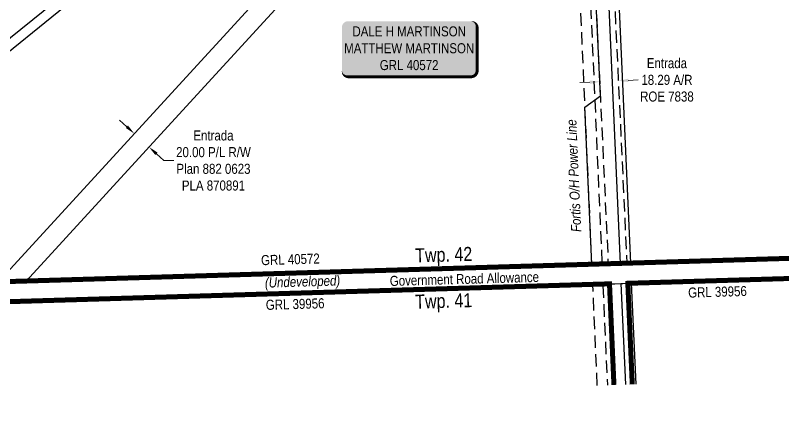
# Model space of a CAD drawing. Extents: x 632269 to 650517, y 5825252 to 5832959.
# Drawn here: x 645466 to 646233, y 5827747 to 5828141 of the extents above; entities that cross this region are included whole.
import ezdxf

# ---------------------------------------------------------------- set-up
doc = ezdxf.new("R2010")
doc.units = 0
doc.header["$LTSCALE"] = 5
doc.header["$PDMODE"] = 35
doc.header["$PDSIZE"] = 10
for name, pattern in [('CENTERLINEX3', [5, 2.5, -1, 0.5, -1]), ('foc-ACCESSROAD', [3.75, 2.5, -1.25]), ('foc-FLOWLINE', [3.75, 2.5, -1.25])]:
    doc.linetypes.add(name, pattern=pattern)
doc.layers.get('Defpoints').update_dxf_attribs({"color": 9})
for name, color, linetype in [('AS-OWNER', 7, 'Continuous'), ('AS-POWER', 104, 'foc-POWER'), ('AS-POWER-T', 104, 'Continuous'), ('D-TXT', 6, 'Continuous'), ('F-AR', 190, 'foc-ACCESSROAD'), ('F-FLOWLINE', 190, 'foc-FLOWLINE'), ('F-RW', 190, 'Continuous'), ('L-ROAD-T', 7, 'Continuous'), ('L-SEC', 7, 'Continuous')]:
    doc.layers.add(name, color=color, linetype=linetype)
doc.layers.add('AS-TRAPPER BOUNDARY', color=7, linetype='CENTERLINEX3', true_color=0xb85c00, transparency=0.6)
doc.layers.add('AS-TRAPPER-T', color=7, linetype='Continuous', true_color=0xc26100)
doc.layers.add('F-RW-T', color=190, linetype='Continuous', lineweight=9)
doc.layers.add('T-TEXT', color=48, linetype='Continuous', lineweight=18)
doc.styles.add('80', font='ARIALN.TTF', dxfattribs={"height": 10})
doc.styles.add('80CG', font='ARIALN.TTF', dxfattribs={"height": 10})
doc.styles.add('80L', font='ARIALN.TTF', dxfattribs={"height": 10})
doc.styles.add('80LS', font='ARIALNI.TTF', dxfattribs={"height": 10})
doc.styles.add('foc-LtypeFont', font='ARIALN.TTF', dxfattribs={"height": 7.35})
doc.linetypes.add('foc-POWER', pattern='A,6,-1,["P",foc-LtypeFont,S=0.2,R=0,X=-0.625,Y=-0.75],-1.24,4', length=12.24)
doc.dimstyles.new('Compass 5 000', dxfattribs={"dimscale": 5, "dimtxt": 9, "dimasz": 2, "dimexe": 0.2, "dimexo": 0.0625, "dimgap": 0.5, "dimtad": 0, "dimtih": 1, "dimtoh": 1, "dimzin": 0, "dimdsep": 46, "dimtxsty": '80CG', "dimcen": 0.1, "dimse1": 1, "dimse2": 1, "dimclrd": 256, "dimclrt": 256, "dimaunit": 1, "dimadec": 4, "dimazin": 0, "dimtfac": 0.06, "dimtofl": 0, "dimtmove": 0, "dimatfit": 1, "dimfxl": 0.2, "dimtolj": 1, "dimtzin": 0, "dimlwd": -1, "dimarcsym": 0})

# ---------------------------------------------------------------- blocks, each defined once
blk = doc.blocks.new('*D682')
at = {"layer": 'Defpoints', "color": 0, "transparency": 16777216}
for p in [(645587.86, 5828026.6), (645599.35, 5828009.54), (645602.61, 5828013.1)]:
    blk.add_point(p, dxfattribs=at)
at = {"layer": 'F-RW-T', "transparency": 16777216}
for p, q in [((645577.23, 5828029.79), (645569.85, 5828036.55)), ((645606.73, 5828002.79), (645614.1, 5827996.04)), ((645614.1, 5827996.04), (645624.1, 5827996.04))]:
    blk.add_line(p, q, dxfattribs=at)
for points in [[(645578.35, 5828031.02), (645576.1, 5828028.56), (645584.6, 5828023.04)], [(645607.85, 5828004.02), (645605.6, 5828001.56), (645599.35, 5828009.54)]]:
    blk.add_solid(points, dxfattribs=at)
at = {"layer": 'F-RW-T', "transparency": 16777216, "insert": (645663.64, 5827996.04), "char_height": 10, "attachment_point": 5, "style": '80CG'}
blk.add_mtext('\\A1;Entrada\\P20.00 P/L R/W\\PPlan 882 0623\\PPLA 870891', dxfattribs=at)
blk = doc.blocks.new('*D712')
at = {"layer": 'Defpoints', "color": 0, "transparency": 16777216}
for p in [(646049.44, 5828073.75), (646067.67, 5828075.69), (646067.72, 5828074.61)]:
    blk.add_point(p, dxfattribs=at)
at = {"layer": 'F-RW-T', "transparency": 16777216}
for p, q in [((646039.4, 5828074.36), (646029.41, 5828073.89)), ((646077.66, 5828076.16), (646087.65, 5828076.63))]:
    blk.add_line(p, q, dxfattribs=at)
for points in [[(646039.32, 5828076.03), (646039.48, 5828072.7), (646049.39, 5828074.83)], [(646077.58, 5828077.82), (646077.74, 5828074.49), (646067.67, 5828075.69)]]:
    blk.add_solid(points, dxfattribs=at)
at = {"layer": 'F-RW-T', "transparency": 16777216, "insert": (646116.2, 5828076.63), "char_height": 10, "attachment_point": 5, "style": '80CG'}
blk.add_mtext('\\A1;Entrada\\P18.29 A/R\\PROE 7838', dxfattribs=at)
blk = doc.blocks.new('*U831')
h = blk.add_hatch(color=59)
edge = h.paths.add_edge_path()
edge.add_line((-61.5, -28.5), (61.5, -28.5))
edge.add_arc((61.5, -22.5), 6, 270, 360)
edge.add_line((67.5, -22.5), (67.5, 21))
edge.add_arc((61.5, 21), 6, 0, 90)
edge.add_line((61.5, 27), (-61.5, 27))
edge.add_arc((-61.5, 21), 6, 90, 180)
edge.add_line((-67.5, 21), (-67.5, -22.5))
edge.add_arc((-61.5, -22.5), 6, 180, 270)
at = {"color": 1, "flags": 128}
blk.add_lwpolyline([(-61.5, -28.5, 3, 3, 0), (61.5, -28.5, 3, 3, 0.414214), (67.5, -22.5, 3, 3, 0), (67.5, 21, 3, 0, 0.414214), (61.5, 27, 0, 0, 0), (-61.5, 27, 0, 0, 0.414214), (-67.5, 21, 0, 0, 0), (-67.5, -22.5, 0, 3, 0.414214)], format="xyseb", close=True, dxfattribs=at)
blk.add_lwpolyline([(-23.59, -2.98, 0, 7.5, 0), (0, 0, 0, 0, 0)], format="xyseb", dxfattribs=at)
at = {"color": 1, "style": '80'}
blk.add_attdef('ENTER_TEXT_001', (-37.03, -4.99), '', height=10, dxfattribs=at)

msp = doc.modelspace()

# ---------------------------------------------------------------- linework, layer by layer
at = {"layer": 'AS-POWER', "flags": 128}
for points in [[(646034.436, 5828049.458), (646050.06, 5828060.604), (646034.08, 5828400.965), (646005.561, 5828449.919), (645968.98, 5828522.016)], [(646041.342, 5827892.432), (646034.436, 5828049.458)]]:
    msp.add_lwpolyline(points, dxfattribs=at)
at = {"layer": 'AS-TRAPPER BOUNDARY', "const_width": 4.998, "flags": 128}
msp.add_lwpolyline([(646081.613, 5827772.358), (646077.17, 5827873.379), (646260.117, 5827878.828), (646263.091, 5827777.148)], dxfattribs=at)
at = {"layer": 'F-AR', "flags": 128}
msp.add_lwpolyline([(646052.114, 5828407.077), (646076.227, 5827893.47), (646074.272, 5827893.413), (646073.388, 5827893.386), (646069.7, 5827893.276), (646057.932, 5827892.925), (646034.08, 5828400.965), (646033.106, 5828421.73), (646032.894, 5828426.255), (646032.189, 5828441.254), (646031.921, 5828443.513), (646050.418, 5828444.378), (646050.422, 5828443.109), (646051.134, 5828427.947), (646051.598, 5828418.068), (646052.114, 5828407.077)], close=True, dxfattribs=at)
msp.add_lwpolyline([(646063.316, 5827771.854), (646058.875, 5827872.834), (646070.584, 5827873.182), (646077.17, 5827873.379), (646081.613, 5827772.358)], dxfattribs=at)
at = {"layer": 'F-FLOWLINE', "flags": 128}
for points in [[(646042.861, 5828815.071), (646044.093, 5828699.337), (646044.101, 5828698.771), (646044.31, 5828679.179), (646044.586, 5828664.106), (646044.71, 5828648.809), (646044.764, 5828638.775), (646045.287, 5828571.656), (646045.562, 5828561.605), (646045.643, 5828554.01), (646051.591, 5828554.289), (646063.864, 5828554.865), (646087.643, 5828555.98), (646087.811, 5828547.199), (646092.834, 5828547.296), (646102.885, 5828547.489), (646158.087, 5828548.55), (646168.145, 5828548.744), (646228.611, 5828549.908), (646229.083, 5828539.848), (646168.009, 5828538.673), (646157.951, 5828538.479), (646102.752, 5828537.418), (646092.702, 5828537.224), (646077.939, 5828536.941), (646077.776, 5828545.44), (646063.97, 5828544.792), (646059.507, 5828544.583), (646053.501, 5828544.301), (646051.693, 5828544.216), (646049.434, 5828544.11), (646045.774, 5828543.938), (646045.405, 5828543.921), (646031.92, 5828443.514), (646031.603, 5828441.194), (646029.55, 5828425.915), (646028.791, 5828420.268), (646028.35, 5828416.987), (646029.128, 5828399.288), (646051.405, 5827892.731), (646041.342, 5827892.432), (646019.2, 5828395.924), (646018.285, 5828416.708), (646018.255, 5828417.406), (646019.248, 5828424.801), (646021.31, 5828440.147), (646021.698, 5828443.031), (646027.912, 5828489.275), (646035.19, 5828543.442), (646032.406, 5828543.312), (646020.113, 5828542.735), (645983.979, 5828541.039), (645977.07, 5828540.715), (645968.664, 5828540.319), (645439.511, 5828515.504), (645424.327, 5828514.792), (645279.135, 5828507.983), (645223.854, 5828447.264), (645216.411, 5828454.04), (645264.913, 5828507.316), (645264.619, 5828516.891), (645259.763, 5828675.099), (645256.155, 5828792.608)], [(646046.664, 5827771.396), (646042.226, 5827872.338), (646052.288, 5827872.638), (646056.729, 5827771.673)]]:
    msp.add_lwpolyline(points, dxfattribs=at)
at = {"layer": 'F-RW'}
msp.add_lwpolyline([(646057.048, 5828408.749), (646079.704, 5827893.573), (646076.227, 5827893.47), (646074.272, 5827893.412), (646073.388, 5827893.385), (646069.7, 5827893.276), (646047.179, 5828405.405), (646046.264, 5828426.188), (646046.202, 5828427.606), (646045.542, 5828442.613), (646050.422, 5828443.109), (646055.514, 5828443.627), (646056.126, 5828429.719), (646056.174, 5828428.62), (646056.628, 5828418.304), (646057.048, 5828408.749)], close=True, dxfattribs=at)
for points in [[(645457.298, 5827883.957), (645621.636, 5828063.503), (645824.562, 5828285.255)], [(645839.314, 5828271.756), (645636.385, 5828050.003), (645476.809, 5827875.661), (645457.548, 5827875.089)], [(645450.911, 5828110.766), (645546.941, 5828188.615)], [(645553.277, 5828180.804), (645451.267, 5828098.119)], [(646075.026, 5827772.177), (646070.584, 5827873.182), (646077.17, 5827873.378), (646080.587, 5827873.48), (646085.03, 5827772.452)]]:
    msp.add_lwpolyline(points, dxfattribs=at)
at = {"layer": 'L-SEC'}
for p, q in [((645457.516, 5827875.094), (646259.519, 5827898.936)), ((645458.114, 5827854.986), (646260.117, 5827878.828))]:
    msp.add_line(p, q, dxfattribs=at)

# ---------------------------------------------------------------- block references
at = {"layer": 'AS-OWNER'}
ref = msp.add_blockref('*U831', (645859.282, 5828108.287), dxfattribs=dict(at, xscale=0.999675, yscale=0.999675, zscale=0.999675))
ref.add_attrib('ENTER_TEXT_001', 'DALE H MARTINSON', (645802.36, 5828120.128), dxfattribs={"layer": '0', "color": 1, "height": 9.99675, "style": '80'})
ref.add_attrib('ENTER_TEXT_002', 'MATTHEW MARTINSON', (645794.102, 5828103.289), dxfattribs={"layer": '0', "color": 1, "height": 9.99675, "style": '80'})
ref.add_attrib('ENTER_TEXT_003', 'GRL 40572', (645829.632, 5828086.451), dxfattribs={"layer": '0', "color": 1, "height": 9.9968, "style": '80'})

# ---------------------------------------------------------------- texts
at = {"layer": 'D-TXT', "color": 3, "char_height": 14, "attachment_point": 1, "rotation": 1.613644, "style": '80L'}
for s, width, insert in [('Twp. 42', 56.34055, (645864.703, 5827908.215)), ('Twp. 41', 54.22049, (645864.703, 5827861.997))]:
    msp.add_mtext_dynamic_manual_height_columns(s, width=width, gutter_width=47.5, heights=[0], dxfattribs=dict(at, insert=insert))

# ---------------------------------------------------------------- dimensions: what is measured, and where the dimension line sits
at = {"layer": 'F-RW-T'}
for p1, p2, distance, text, picture, middle in [((646049.443, 5828073.752), (646067.722, 5828074.61), 1.081, 'Entrada\\P18.29 A/R\\PROE 7838', '*D712', (646116.197, 5828076.627)), ((645587.859, 5828026.6), (645602.608, 5828013.101), -4.824, 'Entrada\\P20.00 P/L R/W\\PPlan 882 0623\\PPLA 870891', '*D682', (645663.64, 5827996.039))]:
    dim = msp.add_aligned_dim(p1=p1, p2=p2, distance=distance, text=text, dimstyle='Compass 5 000', dxfattribs=at)
    dim.commit()
    dim.dimension.update_dxf_attribs({"geometry": picture, "text_midpoint": middle})

# ---------------------------------------------------------------- next in the draw order: texts
at = {"layer": 'AS-TRAPPER-T', "insert": (646166.637, 5827864.814), "char_height": 9.99669, "width": 58.10941, "attachment_point": 5, "rotation": 1.704746, "style": '80CG', "bg_fill": 3, "box_fill_scale": 1.15, "bg_fill_color": 256, "bg_fill_true_color": 256, "bg_fill_transparency": 0}
msp.add_mtext('\\A1;GRL 39956', dxfattribs=at)
at = {"layer": 'L-ROAD-T', "insert": (645913.917, 5827882.745), "char_height": 9.99675, "width": 150.28215, "attachment_point": 2, "rotation": 1.603781, "style": '80L', "bg_fill": 3, "box_fill_scale": 1, "bg_fill_color": 256, "bg_fill_transparency": 0}
msp.add_mtext('Government Road Allowance', dxfattribs=at)

# ---------------------------------------------------------------- next in the draw order: linework, layer by layer
at = {"layer": 'AS-TRAPPER BOUNDARY', "const_width": 4.998, "flags": 128}
msp.add_lwpolyline([(645278.097, 5827749.623), (645275.196, 5827849.536), (645458.114, 5827854.986), (646058.875, 5827872.834), (646063.316, 5827771.854)], dxfattribs=at)

# ---------------------------------------------------------------- next in the draw order: texts
at = {"layer": 'AS-TRAPPER-T', "insert": (645745.147, 5827852.565), "char_height": 9.99669, "width": 58.10941, "attachment_point": 5, "rotation": 1.704746, "style": '80CG', "bg_fill": 3, "box_fill_scale": 1.15, "bg_fill_color": 256, "bg_fill_true_color": 256, "bg_fill_transparency": 0}
msp.add_mtext('\\A1;GRL 39956', dxfattribs=at)

# ---------------------------------------------------------------- next in the draw order: linework, layer by layer
at = {"layer": 'AS-TRAPPER BOUNDARY', "const_width": 4.998, "flags": 128}
msp.add_lwpolyline([(644628.808, 5828757.307), (644655.524, 5827851.253), (645457.548, 5827875.09), (646259.174, 5827898.926), (646221.37, 5828704.132), (646220.819, 5828802.765)], dxfattribs=at)

# ---------------------------------------------------------------- next in the draw order: texts
at = {"layer": 'AS-POWER-T', "insert": (646023.285, 5827980.897), "char_height": 9.99669, "width": 112.47067, "attachment_point": 5, "rotation": 92.518076, "style": '80CG', "bg_fill": 3, "box_fill_scale": 1.15, "bg_fill_color": 256, "bg_fill_true_color": 256, "bg_fill_transparency": 0}
msp.add_mtext('\\A1;{\\fArial Narrow|b0|i1|c0|p34;Fortis O/H Power Line}', dxfattribs=at)
at = {"layer": 'AS-TRAPPER-T', "insert": (645740.405, 5827897.251), "char_height": 9.99669, "width": 58.10941, "attachment_point": 5, "rotation": 1.704746, "style": '80CG', "bg_fill": 3, "box_fill_scale": 1.15, "bg_fill_color": 256, "bg_fill_true_color": 256, "bg_fill_transparency": 0}
msp.add_mtext('\\A1;GRL 40572', dxfattribs=at)
at = {"layer": 'T-TEXT', "insert": (645752.39, 5827880.118), "char_height": 9.99675, "width": 74.55052, "attachment_point": 2, "rotation": 1.677695, "style": '80LS', "bg_fill": 3, "box_fill_scale": 1, "bg_fill_color": 256, "bg_fill_transparency": 0}
msp.add_mtext('(Undeveloped)', dxfattribs=at)

doc.saveas('drawing.dxf')
